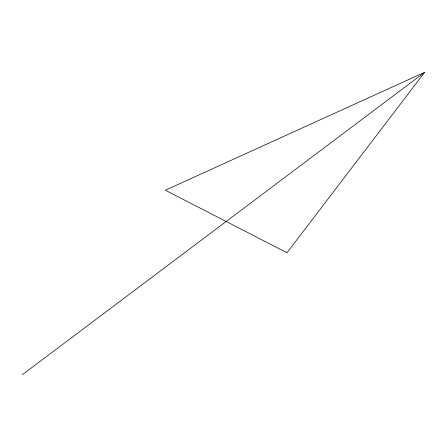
<?xml version="1.0" encoding="UTF-8"?>
<svg xmlns="http://www.w3.org/2000/svg" width="447" height="447" viewBox="0 0 447 447"><rect width="100%" height="100%" fill="white"/><g stroke="black" fill="none" stroke-linecap="round" stroke-linejoin="round"><path stroke-width="0.67" d="M424.65 72.302L286.996 252.751L165.345 190.232L424.65 72.302L22.35 374.698"/></g></svg>
